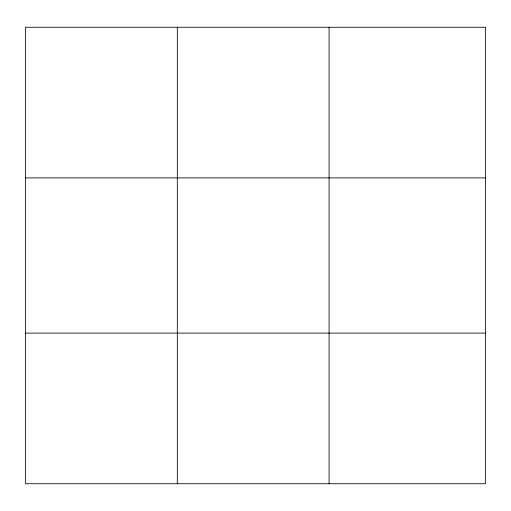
<?xml version="1.0" encoding="UTF-8"?>
<svg xmlns="http://www.w3.org/2000/svg" width="511" height="511" viewBox="0 0 511 511"><rect width="100%" height="100%" fill="white"/><g stroke="black" fill="none" stroke-linecap="round" stroke-linejoin="round"><path stroke-width="0.77" d="M177.317 27.262L177.317 483.738M329.084 27.262L329.084 483.738M25.55 177.898L485.45 177.898M25.55 333.102L485.45 333.102M485.45 27.262L485.45 483.738L25.55 483.738L25.55 27.262L485.45 27.262"/></g></svg>
